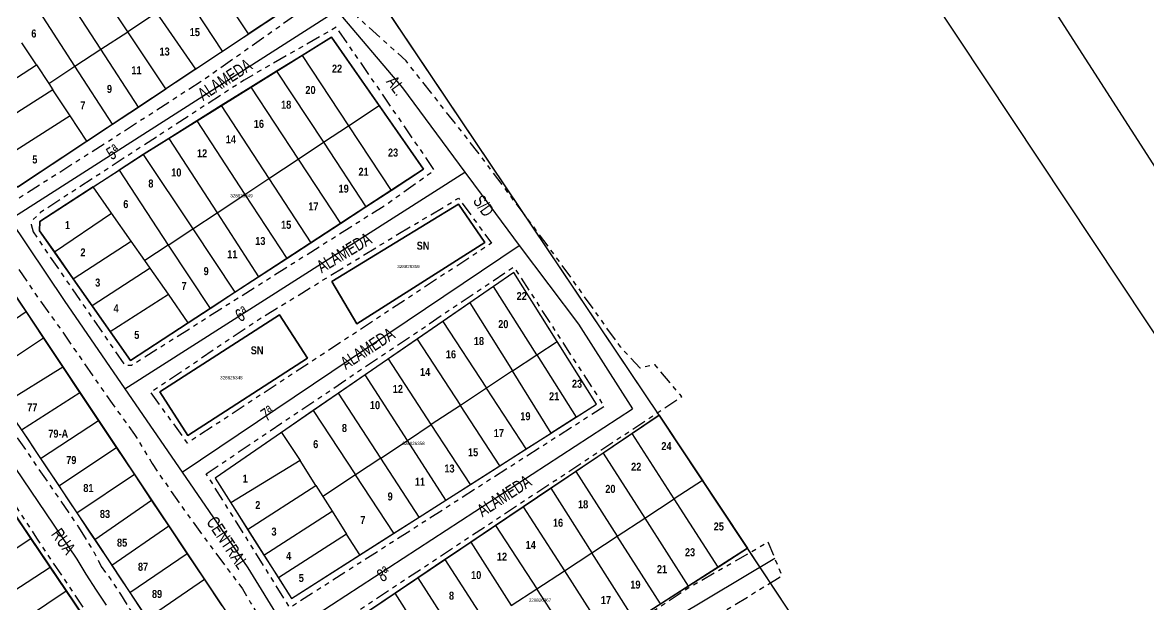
# Model space of a CAD drawing. Extents: x 205316 to 208372, y 4848714 to 4853250.
# Drawn here: x 205997.7 to 206349.5, y 4850698 to 4850879.9 of the extents above; entities that cross this region are included whole.
import ezdxf
from ezdxf.enums import TextEntityAlignment as Align

# ---------------------------------------------------------------- set-up
doc = ezdxf.new("R2010")
doc.units = 0
doc.header["$LTSCALE"] = 1.5
doc.header["$MEASUREMENT"] = 0
doc.linetypes.add('TRACO_25', pattern=[8, 3, -1, 1, -1, 1, -1])
for name, color, linetype in [('CD-MALHA-LOTES', 40, 'CONTINUOUS'), ('CD_TXT_QUADRA', 7, 'CONTINUOUS'), ('RU-QUADRAS', 6, 'CONTINUOUS'), ('SV-EIXO-RUA-N-PAV', 6, 'CONTINUOUS'), ('SV-RUA-NAO-PAV-S-GUIA-C-GUIA', 7, 'CONTINUOUS'), ('SV-TXT-RUA-N-PAV-S-GUIA-C-GUIA', 7, 'CONTINUOUS'), ('Th_NmrPort', 7, 'CONTINUOUS')]:
    doc.layers.add(name, color=color, linetype=linetype)
doc.styles.add('ARIAL', font='arial.ttf')
doc.styles.add('ROMANS', font='arial.ttf', dxfattribs={"height": 0.2})
doc.styles.get("Standard").update_dxf_attribs({"font": 'swisscbo.ttf'})

msp = doc.modelspace()

# ---------------------------------------------------------------- linework, layer by layer
at = {"layer": 'CD-MALHA-LOTES', "linetype": 'Continuous'}
for p, q in [((206061.43, 4851286.41), (206444.34, 4850690.03)), ((206432.23, 4850660.85), (206023.09, 4851277.49)), ((206196.64, 4850757.16), (206101.75, 4850898.45)), ((206030.53, 4850876.96), (206017.1, 4850897.09)), ((206022.17, 4850871.5), (206008.99, 4850891.83)), ((206068.3, 4850876.29), (206056.7, 4850894.03)), ((206060.18, 4850870.9), (206048.46, 4850888.66)), ((206014.04, 4850866.21), (206000.89, 4850886.57)), ((206039.55, 4850882.85), (206030.53, 4850876.96)), ((206039.55, 4850882.85), (206051.71, 4850865.29)), ((206076.17, 4850881.5), (206068.3, 4850876.29)), ((206022.17, 4850871.5), (206030.53, 4850876.96)), ((206042.42, 4850859.14), (206030.53, 4850876.96)), ((206002.05, 4850866.61), (205997.48, 4850873.56)), ((206060.18, 4850870.9), (206068.3, 4850876.29)), ((206094.18, 4850875.26), (206085.05, 4850869.59)), ((206109.06, 4850853.95), (206094.18, 4850875.26)), ((206014.04, 4850866.21), (206022.17, 4850871.5)), ((206033.86, 4850853.47), (206022.17, 4850871.5)), ((206051.71, 4850865.29), (206060.18, 4850870.9)), ((205980.12, 4850852.45), (206002.05, 4850866.61)), ((206002.05, 4850866.61), (206005.84, 4850860.85)), ((206005.84, 4850860.85), (206014.04, 4850866.21)), ((206025.75, 4850848.09), (206014.04, 4850866.21)), ((206085.05, 4850869.59), (206077.06, 4850864.63)), ((206085.05, 4850869.59), (206099.52, 4850847.63)), ((206051.71, 4850865.29), (206042.42, 4850859.14)), ((206077.06, 4850864.63), (206069.01, 4850859.64)), ((206077.06, 4850864.63), (206091.69, 4850842.44)), ((206005.84, 4850860.85), (206007.16, 4850858.85)), ((206069.01, 4850859.64), (206059.78, 4850853.91)), ((206069.01, 4850859.64), (206083.79, 4850837.21)), ((206007.16, 4850858.85), (205985.19, 4850844.82)), ((206012.51, 4850850.71), (206007.16, 4850858.85)), ((206033.86, 4850853.47), (206042.42, 4850859.14)), ((206025.75, 4850848.09), (206033.86, 4850853.47)), ((206059.78, 4850853.91), (206052.16, 4850849.19)), ((206059.78, 4850853.91), (206074.65, 4850831.15)), ((206099.52, 4850847.63), (206109.06, 4850853.95)), ((206122.97, 4850834.04), (206109.06, 4850853.95)), ((206012.51, 4850850.71), (205990.56, 4850836.71)), ((206017.73, 4850842.78), (206012.51, 4850850.71)), ((206052.16, 4850849.19), (206043.34, 4850843.64)), ((206052.16, 4850849.19), (206067.15, 4850826.18)), ((206017.73, 4850842.78), (206025.75, 4850848.09)), ((206091.69, 4850842.44), (206099.52, 4850847.63)), ((206099.52, 4850847.63), (206112.83, 4850827.43)), ((205996.06, 4850828.42), (206017.73, 4850842.78)), ((206043.34, 4850843.64), (206035.64, 4850838.8)), ((206043.34, 4850843.64), (206058.43, 4850820.4)), ((206083.79, 4850837.21), (206091.69, 4850842.44)), ((206091.69, 4850842.44), (206104.97, 4850822.29)), ((206035.39, 4850838.64), (206027.81, 4850833.72)), ((206035.64, 4850838.8), (206035.39, 4850838.64)), ((206035.39, 4850838.64), (206050.86, 4850815.39)), ((206074.65, 4850831.15), (206083.79, 4850837.21)), ((206083.79, 4850837.21), (206097.04, 4850817.12)), ((206019.78, 4850828.5), (206027.81, 4850833.72)), ((206027.81, 4850833.72), (206043.22, 4850810.33)), ((206067.15, 4850826.18), (206074.65, 4850831.15)), ((206074.65, 4850831.15), (206087.76, 4850811.06)), ((206112.83, 4850827.43), (206122.97, 4850834.04)), ((206019.78, 4850828.5), (206003.08, 4850817.65)), ((206025.51, 4850820.31), (206019.78, 4850828.5)), ((206058.43, 4850820.4), (206067.15, 4850826.18)), ((206067.15, 4850826.18), (206080.21, 4850806.13)), ((206104.97, 4850822.29), (206112.83, 4850827.43)), ((206133.91, 4850823.1), (206094.29, 4850798.98)), ((206097.04, 4850817.12), (206104.97, 4850822.29)), ((206142.09, 4850811.16), (206133.91, 4850823.1)), ((206003.08, 4850817.65), (206002.97, 4850814.81)), ((206007.63, 4850808.17), (206025.51, 4850820.31)), ((206031.61, 4850811.58), (206025.51, 4850820.31)), ((206050.86, 4850815.39), (206058.43, 4850820.4)), ((206058.43, 4850820.4), (206071.42, 4850800.4)), ((206087.76, 4850811.06), (206097.04, 4850817.12)), ((206002.97, 4850814.81), (206007.63, 4850808.17)), ((206043.22, 4850810.33), (206050.86, 4850815.39)), ((206050.86, 4850815.39), (206064.04, 4850795.58)), ((206013.52, 4850799.77), (206031.61, 4850811.58)), ((206035.89, 4850805.47), (206031.61, 4850811.58)), ((206043.22, 4850810.33), (206035.89, 4850805.47)), ((206043.22, 4850810.33), (206056.28, 4850790.52)), ((206080.21, 4850806.13), (206087.76, 4850811.06)), ((206102.14, 4850785.71), (206142.09, 4850811.16)), ((206007.63, 4850808.17), (206013.52, 4850799.77)), ((206037.51, 4850803.15), (206019.45, 4850791.32)), ((206037.51, 4850803.15), (206035.89, 4850805.47)), ((206043.24, 4850794.96), (206037.51, 4850803.15)), ((206071.42, 4850800.4), (206080.21, 4850806.13)), ((206013.52, 4850799.77), (206019.45, 4850791.32)), ((206064.04, 4850795.58), (206071.42, 4850800.4)), ((206151.21, 4850801.73), (206144.86, 4850797.36)), ((206164.68, 4850780.23), (206151.21, 4850801.73)), ((205998.77, 4850789.53), (205993.33, 4850797.7)), ((206094.29, 4850798.98), (206102.14, 4850785.71)), ((206144.86, 4850797.36), (206137.4, 4850792.23)), ((206158.34, 4850776.03), (206144.86, 4850797.36)), ((206025.06, 4850783.32), (206043.24, 4850794.96)), ((206049.46, 4850786.07), (206043.24, 4850794.96)), ((206056.28, 4850790.52), (206064.04, 4850795.58)), ((205980.78, 4850777.39), (205998.77, 4850789.53)), ((206004.21, 4850781.37), (205998.77, 4850789.53)), ((206019.45, 4850791.32), (206025.06, 4850783.32)), ((206049.46, 4850786.07), (206056.28, 4850790.52)), ((206137.4, 4850792.23), (206129.02, 4850786.47)), ((206137.4, 4850792.23), (206150.73, 4850770.99)), ((206031.4, 4850774.28), (206049.46, 4850786.07)), ((206077.93, 4850788.53), (206040.58, 4850764.48)), ((206086.73, 4850775.02), (206077.93, 4850788.53)), ((206129.02, 4850786.47), (206121.02, 4850780.97)), ((206129.02, 4850786.47), (206142.63, 4850765.63)), ((206025.06, 4850783.32), (206031.4, 4850774.28)), ((205986.15, 4850769.34), (206004.21, 4850781.37)), ((206010.26, 4850772.29), (206004.21, 4850781.37)), ((206121.02, 4850780.97), (206111.99, 4850774.76)), ((206121.02, 4850780.97), (206134.49, 4850760.24)), ((206158.34, 4850776.03), (206164.68, 4850780.23)), ((206177, 4850760.57), (206164.68, 4850780.23)), ((206049.31, 4850750.82), (206086.73, 4850775.02)), ((206111.99, 4850774.76), (206104.73, 4850769.76)), ((206125.4, 4850754.22), (206111.99, 4850774.76)), ((206150.73, 4850770.99), (206158.34, 4850776.03)), ((206158.34, 4850776.03), (206170.67, 4850756.54)), ((205991.84, 4850760.8), (206010.26, 4850772.29)), ((206015.6, 4850764.26), (206010.26, 4850772.29)), ((206104.73, 4850769.76), (206096.4, 4850764.04)), ((206117.91, 4850749.27), (206104.73, 4850769.76)), ((206150.73, 4850770.99), (206142.63, 4850765.63)), ((206162.9, 4850751.6), (206150.73, 4850770.99)), ((205997.33, 4850752.58), (206015.6, 4850764.26)), ((206021.45, 4850755.48), (206015.6, 4850764.26)), ((206040.58, 4850764.48), (206049.31, 4850750.82)), ((206142.63, 4850765.63), (206134.49, 4850760.24)), ((206155.07, 4850746.61), (206142.63, 4850765.63)), ((206096.4, 4850764.04), (206088.51, 4850758.61)), ((206109.58, 4850743.75), (206096.4, 4850764.04)), ((206088.51, 4850758.61), (206078.56, 4850751.77)), ((206088.51, 4850758.61), (206101.69, 4850738.53)), ((206134.49, 4850760.24), (206125.4, 4850754.22)), ((206146.78, 4850741.33), (206134.49, 4850760.24)), ((206170.67, 4850756.54), (206177, 4850760.57)), ((206196.64, 4850757.16), (206188.14, 4850751.43)), ((206210.13, 4850736.81), (206196.64, 4850757.16)), ((206003.27, 4850743.66), (206021.45, 4850755.48)), ((206027.06, 4850747.07), (206021.45, 4850755.48)), ((206117.91, 4850749.27), (206125.4, 4850754.22)), ((206137.63, 4850735.51), (206125.4, 4850754.22)), ((206170.67, 4850756.54), (206162.9, 4850751.6)), ((205997.33, 4850752.58), (206003.27, 4850743.66)), ((206078.56, 4850751.77), (206057.86, 4850737.48)), ((206078.56, 4850751.77), (206084.37, 4850743)), ((206155.07, 4850746.61), (206162.9, 4850751.6)), ((206188.14, 4850751.43), (206179.11, 4850745.35)), ((206201.3, 4850731.02), (206188.14, 4850751.43)), ((206009, 4850735.08), (206027.06, 4850747.07)), ((206032.62, 4850738.72), (206027.06, 4850747.07)), ((206109.58, 4850743.75), (206117.91, 4850749.27)), ((206129.92, 4850730.6), (206117.91, 4850749.27)), ((206146.78, 4850741.33), (206155.07, 4850746.61)), ((206003.27, 4850743.66), (206009, 4850735.08)), ((206109.58, 4850743.75), (206101.69, 4850738.53)), ((206121.56, 4850725.28), (206109.58, 4850743.75)), ((206179.11, 4850745.35), (206170.56, 4850739.59)), ((206179.11, 4850745.35), (206192.09, 4850724.99)), ((206084.37, 4850743), (206062.73, 4850729.8)), ((206089.29, 4850735.21), (206084.37, 4850743)), ((206137.63, 4850735.51), (206146.78, 4850741.33)), ((206170.56, 4850739.59), (206162.74, 4850734.32)), ((206170.56, 4850739.59), (206183.5, 4850719.36)), ((206014.6, 4850726.67), (206032.62, 4850738.72)), ((206037.99, 4850730.66), (206032.62, 4850738.72)), ((206057.86, 4850737.48), (206062.73, 4850729.8)), ((206101.69, 4850738.53), (206091.47, 4850731.76)), ((206113.68, 4850720.27), (206101.69, 4850738.53)), ((206210.13, 4850736.81), (206201.3, 4850731.02)), ((206224.19, 4850715.6), (206210.13, 4850736.81)), ((206009, 4850735.08), (206014.6, 4850726.67)), ((206068.01, 4850721.48), (206089.29, 4850735.21)), ((206089.29, 4850735.21), (206091.47, 4850731.76)), ((206129.92, 4850730.6), (206137.63, 4850735.51)), ((206162.74, 4850734.32), (206154.14, 4850728.53)), ((206162.74, 4850734.32), (206175.55, 4850714.16)), ((206020.21, 4850718.27), (206037.99, 4850730.66)), ((206043.39, 4850722.56), (206037.99, 4850730.66)), ((206062.73, 4850729.8), (206068.01, 4850721.48)), ((206091.47, 4850731.76), (206094.38, 4850727.17)), ((206121.56, 4850725.28), (206129.92, 4850730.6)), ((206192.09, 4850724.99), (206201.3, 4850731.02)), ((206215.04, 4850709.72), (206201.3, 4850731.02)), ((206000.21, 4850718.68), (205994.27, 4850727.46)), ((206014.6, 4850726.67), (206020.21, 4850718.27)), ((206073.11, 4850713.45), (206094.38, 4850727.17)), ((206094.38, 4850727.17), (206098.92, 4850719.98)), ((206154.14, 4850728.53), (206145.44, 4850722.67)), ((206154.14, 4850728.53), (206166.97, 4850708.54)), ((206025.52, 4850710.31), (206043.39, 4850722.56)), ((206049.14, 4850713.93), (206043.39, 4850722.56)), ((206113.68, 4850720.27), (206121.56, 4850725.28)), ((206145.44, 4850722.67), (206137.75, 4850717.49)), ((206145.44, 4850722.67), (206158.38, 4850702.91)), ((206183.5, 4850719.36), (206192.09, 4850724.99)), ((206192.09, 4850724.99), (206205.66, 4850703.7)), ((205981.53, 4850706.19), (206000.21, 4850718.68)), ((206006.3, 4850709.68), (206000.21, 4850718.68)), ((206068.01, 4850721.48), (206073.11, 4850713.45)), ((206098.92, 4850719.98), (206077.6, 4850706.37)), ((206103.02, 4850713.48), (206098.92, 4850719.98)), ((206103.02, 4850713.48), (206113.68, 4850720.27)), ((206175.55, 4850714.16), (206183.5, 4850719.36)), ((206197.06, 4850698.17), (206183.5, 4850719.36)), ((206020.21, 4850718.27), (206025.52, 4850710.31)), ((206137.75, 4850717.49), (206129.64, 4850712.02)), ((206137.75, 4850717.49), (206150.4, 4850697.69)), ((206215.04, 4850709.72), (206224.19, 4850715.6)), ((206266.93, 4850651.09), (206224.19, 4850715.6)), ((206031.21, 4850701.79), (206049.14, 4850713.93)), ((206054.48, 4850705.91), (206049.14, 4850713.93)), ((206073.11, 4850713.45), (206077.6, 4850706.37)), ((206081.7, 4850699.91), (206103.02, 4850713.48)), ((206129.64, 4850712.02), (206121.16, 4850706.31)), ((206129.64, 4850712.02), (206142.34, 4850692.4)), ((206166.97, 4850708.54), (206175.55, 4850714.16)), ((206188.99, 4850693), (206175.55, 4850714.16)), ((205987.43, 4850697.46), (206006.3, 4850709.68)), ((206011.32, 4850702.25), (206006.3, 4850709.68)), ((206025.52, 4850710.31), (206031.21, 4850701.79)), ((206158.38, 4850702.91), (206166.97, 4850708.54)), ((206166.97, 4850708.54), (206180.46, 4850687.52)), ((206205.66, 4850703.7), (206215.04, 4850709.72)), ((206036.62, 4850693.67), (206054.48, 4850705.91)), ((206060.03, 4850697.58), (206054.48, 4850705.91)), ((206077.6, 4850706.37), (206081.7, 4850699.91)), ((206121.16, 4850706.31), (206114.06, 4850701.53)), ((206121.16, 4850706.31), (206133.76, 4850686.79)), ((205992.63, 4850689.76), (206011.32, 4850702.25)), ((206016.72, 4850694.26), (206011.32, 4850702.25)), ((206031.21, 4850701.79), (206036.62, 4850693.67)), ((206114.06, 4850701.53), (206091.85, 4850686.57)), ((206119.69, 4850692.72), (206114.06, 4850701.53)), ((206150.4, 4850697.69), (206158.38, 4850702.91)), ((206172.02, 4850682.1), (206158.38, 4850702.91)), ((206197.06, 4850698.17), (206205.66, 4850703.7)), ((206188.99, 4850693), (206197.06, 4850698.17))]:
    msp.add_line(p, q, dxfattribs=at)
at = {"layer": 'RU-QUADRAS', "linetype": 'Continuous'}
msp.add_lwpolyline([(206366.06, 4850448.24), (206312.21, 4850469.63), (206324.94, 4850513.69), (206324.27, 4850513.99), (206325.71, 4850544.66), (206326.38, 4850554.21), (206300.23, 4850615.35), (206292.08, 4850610.66), (206266.93, 4850651.09), (206196.64, 4850757.16), (206076.87, 4850935.49), (205967.03, 4851102.65, 0.001262), (205867.86, 4851254.49)], format="xyb", dxfattribs=at)
for points in [[(205970.55, 4850866.89), (206076.7, 4850935.75), (206101.75, 4850898.45), (205996.06, 4850828.42)], [(206002.97, 4850814.81), (206003.08, 4850817.65), (206035.64, 4850838.8), (206094.18, 4850875.26), (206122.97, 4850834.04), (206031.4, 4850774.28)], [(206094.29, 4850798.98), (206133.91, 4850823.1), (206142.09, 4850811.16), (206102.14, 4850785.71)], [(206144.86, 4850797.36), (206057.86, 4850737.48), (206081.7, 4850699.91), (206177, 4850760.57), (206151.21, 4850801.73)], [(206040.58, 4850764.48), (206077.93, 4850788.53), (206086.73, 4850775.02), (206049.31, 4850750.82)], [(206091.85, 4850686.57), (206196.64, 4850757.16), (206224.19, 4850715.6), (206117.71, 4850647.23)], [(205952.16, 4850711.45), (205988.7, 4850735.7), (206044.83, 4850652.69), (206007.13, 4850627.11)]]:
    msp.add_lwpolyline(points, close=True, dxfattribs=at)
msp.add_lwpolyline([(205935.24, 4850845.5), (205953.32, 4850857.74), (206157.55, 4850551.22), (206180.67, 4850515.92), (206204.5, 4850480.71), (206185.01, 4850468.49), (206182.89, 4850471.28, -0.008909), (206162.32, 4850503.5), (206139.14, 4850539.24, 0.001668)], format="xyb", close=True, dxfattribs=at)
at = {"layer": 'SV-EIXO-RUA-N-PAV', "flags": 128}
for points in [[(205993.65, 4850818.3), (206095.84, 4850883.65)], [(206095.84, 4850883.65), (206116.36, 4850859.51), (206135.88, 4850833.08), (206143.67, 4850822.54), (206152.9, 4850810.24), (206171.4, 4850785.57), (206188.27, 4850759.18)], [(206029.65, 4850765.41), (206135.88, 4850833.08)], [(205993.65, 4850818.3), (206010.69, 4850793.04), (206029.65, 4850765.41), (206047.53, 4850739.37), (206068.05, 4850709.49), (206078.41, 4850692.72)], [(206047.53, 4850739.37), (206152.9, 4850810.24)], [(206080.72, 4850689.19), (206188.27, 4850759.18)], [(206023.9, 4850697.79), (206020.74, 4850702.54), (206017.58, 4850707.44), (206014.73, 4850712.19), (205992.92, 4850744.41)], [(206115.3, 4850636.21), (206201.87, 4850694.03), (206232.74, 4850712.48)]]:
    msp.add_lwpolyline(points, dxfattribs=at)
at = {"layer": 'SV-RUA-NAO-PAV-S-GUIA-C-GUIA', "linetype": 'TRACO_25', "flags": 128}
for points in [[(205804.13, 4851092.74), (205824.28, 4851061.05), (205884.36, 4850971.75), (205935.78, 4850892.72), (205969.94, 4850842.06), (205991.31, 4850810.38), (206001.51, 4850795.25), (206009.3, 4850784.46), (206013.69, 4850778.04), (206019.59, 4850769.48), (206025.65, 4850760.82), (206032.67, 4850751.16), (206038.15, 4850742.11), (206044.11, 4850733.29), (206050.55, 4850724.24), (206056.13, 4850716.61), (206062.99, 4850707.46), (206066.42, 4850702.93), (206068.94, 4850698.5), (206071.72, 4850693.96), (206074.65, 4850689.48), (206077.68, 4850685.15), (206080.61, 4850680.17), (206083.67, 4850675.79), (206086.94, 4850670.89), (206089.66, 4850667.08), (206092.82, 4850662.4), (206095.95, 4850658.32), (206098.68, 4850653.39), (206101.01, 4850648.55), (206103.94, 4850644.07), (206106.77, 4850639.39), (206109.26, 4850634.01), (206111.89, 4850629.02), (206114.92, 4850623.94), (206117.65, 4850619.56), (206120.38, 4850614.53), (206123.21, 4850610.39), (206126.39, 4850605.42), (206129.62, 4850600.69), (206132.5, 4850596.05), (206135.57, 4850591.97), (206138.85, 4850587.45), (206141.98, 4850582.72), (206145.61, 4850578.29), (206148.94, 4850573.86), (206151.97, 4850569.13), (206155.05, 4850564.7), (206157.97, 4850560.42), (206160.8, 4850556.14), (206164.38, 4850551.71), (206167.51, 4850547.03), (206170.84, 4850542.1), (206174.26, 4850538.07), (206177.69, 4850533.7), (206180.72, 4850529.31), (206183.7, 4850525.08), (206186.52, 4850520.95), (206189.2, 4850516.62), (206192.38, 4850512.19), (206195.41, 4850507.81), (206198.63, 4850503.68), (206202.21, 4850499.7), (206206.48, 4850496.38), (206211, 4850493.71), (206216.31, 4850491.69), (206221.36, 4850490.93), (206226.96, 4850490.81), (206232.61, 4850490.95), (206237.75, 4850491.93), (206243.19, 4850493.47), (206248.53, 4850495.3), (206253.17, 4850497.53), (206257.09, 4850500.95), (206260.97, 4850504.83), (206265.34, 4850508.36), (206269.77, 4850511.84), (206278.88, 4850518.59), (206288.09, 4850524.15), (206297.91, 4850528.47), (206312.95, 4850538.29), (206323.64, 4850545.13), (206325.63, 4850548.41), (206325.77, 4850552.11), (206324.67, 4850556.04), (206299.62, 4850612.08), (206187.27, 4850537.71), (206154.27, 4850584.24), (206194.65, 4850610.45), (206280.85, 4850661.86), (206278.75, 4850670.24), (206243.78, 4850651.22), (206149.78, 4850591.32), (206122.15, 4850634.49), (206181.84, 4850674.32), (206234.97, 4850707.01), (206230.7, 4850717.48), (206205.9, 4850703.22), (206115.59, 4850643.95), (206088.12, 4850686.57), (206203.66, 4850762.96), (206195.25, 4850772.96), (206190.61, 4850771.83), (206184.52, 4850778.49), (206165.85, 4850804.62), (206139.93, 4850839.4), (206132.92, 4850848.3), (206117.5, 4850867.91), (206102.75, 4850881.18), (206095.31, 4850890.71), (206092.41, 4850888.81), (206054.88, 4850862.36), (206025.65, 4850843.45), (205995.35, 4850824.19), (205992.08, 4850829.16), (205983.61, 4850842), (205966.49, 4850867.95), (205994.1, 4850886.14), (206057.63, 4850928.53), (206063.91, 4850933.15), (206065.42, 4850936.7), (206065.66, 4850942.17), (206064.62, 4850946.93), (206061.73, 4850952.96), (206035.67, 4850996.01), (206032.37, 4850996.18), (206029.19, 4850994.04), (205997.08, 4850973.45), (205960.02, 4850949.18), (205928.31, 4850927.84), (205913.62, 4850950.48), (205898.88, 4850972.77), (205993.76, 4851036.42), (205997.8, 4851040.5), (205999.18, 4851044.09), (205999.25, 4851050.36), (205998.19, 4851053.6), (205968.15, 4851095.65), (205965.5, 4851096.18), (205961.93, 4851094.56), (205861.95, 4851033.13), (205860.09, 4851033.01), (205858.98, 4851033.38), (205857.87, 4851034.25), (205796.29, 4851130.61)], [(205989.25, 4850760.04), (205991.41, 4850756.81), (206015.19, 4850722.21)], [(206015.19, 4850722.21), (206019.9, 4850714.43), (206022.28, 4850709.9), (206025.25, 4850705.77), (206028.23, 4850701.19), (206031.16, 4850696.5), (206034.49, 4850692.18), (206037.72, 4850687.95), (206040.89, 4850683.97), (206043.82, 4850679.74), (206046.6, 4850675), (206049.83, 4850670.27), (206052.66, 4850665.64), (206055.64, 4850660.71), (206058.27, 4850656.03), (206061, 4850651.45), (206063.93, 4850647.01), (206066.65, 4850642.63), (206069.99, 4850637.85), (206073.56, 4850633.43), (206076.84, 4850629), (206079.67, 4850624.72), (206082.6, 4850620.48), (206085.67, 4850616.05), (206088.71, 4850611.12), (206091.83, 4850606.69), (206094.76, 4850602.61), (206097.64, 4850597.63), (206100.67, 4850593.15), (206103.75, 4850588.62), (206106.53, 4850583.74), (206109.27, 4850578.99), (206112.18, 4850574.45), (206115.45, 4850569.73), (206118.35, 4850565.19), (206120.72, 4850561.19)]]:
    msp.add_lwpolyline(points, dxfattribs=at)
for points in [[(206039.5, 4850844.08), (206003.26, 4850820.52), (206001.05, 4850818.38), (206000.35, 4850816.73), (206000.94, 4850814.43), (206029.64, 4850772.75), (206031.79, 4850772.84), (206034.89, 4850774.77), (206111.74, 4850823.32), (206126.37, 4850833.76), (206116.9, 4850847.58), (206107.44, 4850861.39), (206095.73, 4850878.42), (206066.92, 4850861.91)], [(206114.95, 4850813.69), (206133.92, 4850824.96), (206144.21, 4850810.93), (206095.57, 4850778.92), (206049.23, 4850748.47), (206037.62, 4850764.39), (206040.16, 4850766.01), (206070.92, 4850786.78)], [(206055.09, 4850738.86), (206151.16, 4850803.52), (206179.44, 4850759.85), (206081.2, 4850697.02)], [(205985, 4850655.92), (205960.68, 4850694.1), (205952.55, 4850706.97), (205950.63, 4850709.88), (205950.51, 4850711.49), (205951.25, 4850713.1), (205986.69, 4850735.92), (205988.3, 4850736.79), (205988.3, 4850736.79), (205989.66, 4850736.66), (205991.02, 4850735.68), (206002.04, 4850718.77), (206039.72, 4850662.48), (206045.08, 4850655.05), (206045.83, 4850653.34), (206045.92, 4850651.49), (206044.51, 4850649.7), (206008.75, 4850626.15), (206007.55, 4850625.3), (206005.75, 4850624.91), (206004.2, 4850625.97), (206002.62, 4850628.28)]]:
    msp.add_lwpolyline(points, close=True, dxfattribs=at)

# ---------------------------------------------------------------- texts
at = {"layer": 'CD_TXT_QUADRA', "color": 7, "linetype": 'Continuous', "style": 'ROMANS'}
for s, p in [('328826349', (206066.08, 4850825.75)), ('328826359', (206118.25, 4850803.63)), ('328826348', (206062.92, 4850768.88)), ('328826358', (206119.83, 4850748.35)), ('328826367', (206159.35, 4850699.38))]:
    msp.add_text(s, height=1, dxfattribs=at).set_placement(p, align=Align.MIDDLE)
at = {"layer": 'SV-TXT-RUA-N-PAV-S-GUIA-C-GUIA', "style": 'ARIAL', "width": 0.7}
for s, rotation, p in [('5ª                            ALAMEDA', 33, (206025.55, 4850836.75)), ('AL.                                     S/D', 306, (206111.14, 4850861.33)), ('6ª                        ALAMEDA', 31, (206065.69, 4850786.15)), ('7ª                        ALAMEDA', 33, (206073.81, 4850755.09)), ('8ª                               ALAMEDA', 33, (206110.1, 4850704.89)), ('RUA', 306, (206006.44, 4850719.92)), ('CENTRAL', 304, (206054.93, 4850723.8))]:
    msp.add_text(s, height=4, rotation=rotation, dxfattribs=at).set_placement(p)
at = {"layer": 'Th_NmrPort', "color": 1}
for s, p in [('6', (206000.4, 4850876.44)), ('15', (206049.91, 4850876.88)), ('13', (206040.46, 4850870.81)), ('11', (206031.68, 4850864.97)), ('22', (206094.34, 4850865.47)), ('9', (206024.03, 4850859.12)), ('20', (206086.05, 4850858.8)), ('7', (206015.7, 4850853.95)), ('18', (206078.45, 4850854.19)), ('16', (206069.92, 4850848.21)), ('14', (206061.17, 4850843.37)), ('5', (206000.72, 4850837.08)), ('12', (206052.18, 4850839)), ('23', (206111.85, 4850839.23)), ('10', (206044.12, 4850833.01)), ('21', (206102.64, 4850833.24)), ('8', (206036.97, 4850829.56)), ('19', (206096.42, 4850827.95)), ('6', (206029.14, 4850823.12)), ('17', (206086.97, 4850822.42)), ('1', (206010.91, 4850816.57)), ('15', (206078.45, 4850816.67)), ('13', (206070.38, 4850811.61)), ('SN', (206120.82, 4850810.13)), ('2', (206015.75, 4850808.05)), ('11', (206061.63, 4850807.46)), ('9', (206054.25, 4850802.17)), ('3', (206020.36, 4850798.61)), ('7', (206047.34, 4850797.56)), ('22', (206152.05, 4850794.38)), ('4', (206026.12, 4850790.56)), ('20', (206146.3, 4850785.63)), ('5', (206032.57, 4850782.27)), ('SN', (206068.98, 4850777.44)), ('18', (206138.69, 4850780.34)), ('16', (206129.94, 4850776.19)), ('14', (206121.87, 4850770.67)), ('23', (206169.33, 4850766.99)), ('12', (206113.35, 4850765.38)), ('21', (206162.19, 4850763.07)), ('77', (205999.16, 4850759.66)), ('10', (206106.21, 4850760.31)), ('19', (206153.21, 4850756.86)), ('8', (206097.45, 4850753.17)), ('79-A', (206005.72, 4850751.4)), ('17', (206144.91, 4850751.56)), ('6', (206088.47, 4850748.11)), ('15', (206136.85, 4850745.58)), ('24', (206197.27, 4850747.49)), ('79', (206011.31, 4850743.14)), ('13', (206129.48, 4850740.51)), ('22', (206187.83, 4850741.05)), ('1', (206066.45, 4850737.36)), ('11', (206120.26, 4850736.37)), ('81', (206016.66, 4850734.4)), ('9', (206111.74, 4850731.77)), ('20', (206179.76, 4850734.14)), ('2', (206070.37, 4850729.08)), ('18', (206171.24, 4850729.31)), ('83', (206021.83, 4850726.31)), ('7', (206103.21, 4850724.4)), ('3', (206075.44, 4850720.79)), ('16', (206163.4, 4850723.55)), ('25', (206213.63, 4850722.4)), ('85', (206027.18, 4850717.33)), ('14', (206154.88, 4850716.65)), ('23', (206204.64, 4850714.34)), ('4', (206080.04, 4850713.19)), ('12', (206145.89, 4850712.96)), ('87', (206033.74, 4850709.8)), ('10', (206137.83, 4850707.21)), ('21', (206195.89, 4850709.05)), ('5', (206083.96, 4850706.29)), ('19', (206187.59, 4850704.22)), ('89', (206038.11, 4850701.3)), ('8', (206130.92, 4850700.76)), ('17', (206178.38, 4850699.38))]:
    msp.add_text(s, height=2.5, dxfattribs=at).set_placement(p, align=Align.MIDDLE_LEFT)

doc.saveas('drawing.dxf')
